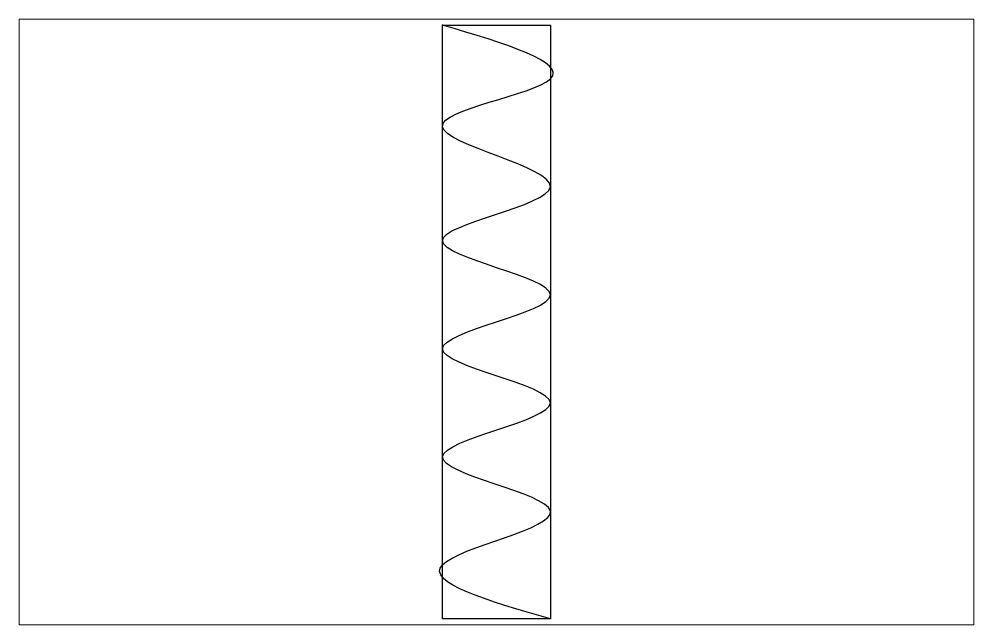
# Paper-space layout 'Sheet1' of a CAD drawing. Header units: millimetres. Extents: x 40 to 364, y 26 to 231.
# The model-space entities are those that its viewports show. They can reach past a viewport. Long polylines and large blocks are cut down to what shows.
import ezdxf

# ---------------------------------------------------------------- set-up
doc = ezdxf.new("R2010")
doc.units = ezdxf.units.MM

msp = doc.modelspace()

# ---------------------------------------------------------------- linework, layer by layer
msp.add_lwpolyline([(59.98, 9.45), (19.98, 9.45), (19.98, 229.45), (59.98, 229.45)], close=True)
msp.add_spline([(59.98, 9.45), (19.94, 29.51), (59.94, 49.51), (19.94, 69.51), (59.94, 89.51), (19.94, 109.51), (59.94, 129.51), (19.94, 149.51), (59.94, 169.51), (19.94, 191.78), (59.94, 209.51), (19.98, 229.45)], degree=3)
msp.add_point((19.98, 229.45))

psp = doc.layouts.new('Sheet1')

# ---------------------------------------------------------------- viewports
at = {"layer": '0'}
psp.add_viewport(center=(202.5, 128.5), size=(324, 205.6), view_center_point=(39.98, 119.45), view_height=224.4, dxfattribs=at)

doc.saveas('drawing.dxf')
